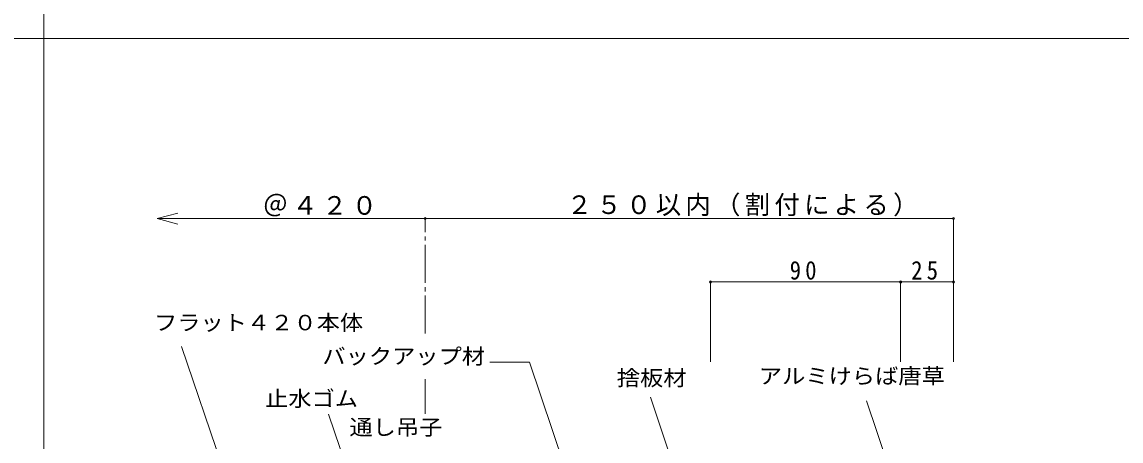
# Model space of a CAD drawing. Units: millimetres, scale not verified. Extents: x -1134 to 2079, y -804 to 1495.
# Drawn here: x -619 to -99, y 734 to 933 of the extents above; entities that cross this region are included whole.
import ezdxf
from ezdxf.enums import TextEntityAlignment as Align

# ---------------------------------------------------------------- set-up
doc = ezdxf.new("R2010")
doc.units = ezdxf.units.MM
doc.header["$LTSCALE"] = 2
doc.header["$PDMODE"] = 32
doc.header["$PDSIZE"] = 1
doc.linetypes.add('CHAIN2', pattern=[12, 9, -1, 1, -1])
doc.layers.add('4-0', color=7, linetype='Continuous', lineweight=18)
doc.styles.add('ＭＳ ゴシック', font='')
doc.styles.get('ＭＳ ゴシック').set_extended_font_data('MS Gothic')

msp = doc.modelspace()

# ---------------------------------------------------------------- linework, layer by layer
at = {"layer": '4-0', "color": 3}
for p, q in [((-608.486, 434.306), (-608.486, 1495.053)), ((-1134.116, 924.68), (442.773, 924.68))]:
    msp.add_line(p, q, dxfattribs=at)
at = {"layer": '4-0'}
for p, q in [((-554.81, 839.513), (-545.151, 842.102)), ((-178.022, 839.513), (-554.81, 839.513)), ((-554.81, 839.513), (-545.151, 836.925)), ((-178.022, 771.782), (-178.022, 839.513)), ((-178.022, 809.513), (-293.022, 809.513)), ((-293.022, 771.782), (-293.022, 809.513)), ((-203.022, 771.782), (-203.022, 809.513)), ((-519.034, 707.371), (-543.279, 779.031)), ((-397.379, 771.595), (-378.683, 771.595)), ((-352.183, 693.27), (-378.683, 771.595)), ((-294.935, 676.61), (-321.435, 754.935)), ((-203.021, 705.435), (-219.193, 753.233)), ((-459.301, 704.286), (-473.733, 746.941))]:
    msp.add_line(p, q, dxfattribs=at)
at = {"layer": '4-0', "linetype": 'CHAIN2'}
for p, q in [((-428.021, 785.068), (-428.021, 839.513)), ((-428.021, 747.16), (-428.021, 763.475))]:
    msp.add_line(p, q, dxfattribs=at)
at = {"layer": '4-0', "color": 3}
for p in [(-428.021, 839.513), (-178.022, 839.513), (-293.022, 809.513), (-203.022, 809.513), (-178.022, 809.513)]:
    msp.add_point(p, dxfattribs=at)

# ---------------------------------------------------------------- texts
at = {"layer": '4-0', "color": 2, "style": 'ＭＳ ゴシック', "width": 1.1}
for s, p in [('フラット４２０本体', (-556.356, 784.431)), ('バックアップ材', (-476.678, 768.511)), ('捨板材', (-337.341, 758.266)), ('アルミけらば唐草', (-270.114, 759.167)), ('止水ゴム', (-503.782, 748.466)), ('通し吊子', (-463.862, 734.915))]:
    msp.add_text(s, height=7.331, dxfattribs=at).set_placement(p, align=Align.BOTTOM_LEFT)
at = {"layer": '4-0', "color": 2, "char_height": 8.798, "attachment_point": 7, "style": 'ＭＳ ゴシック'}
for s, insert in [('\\T1.17;＠４２０', (-504.916, 840.513)), ('\\T1.17;２５０以内（割付による）', (-361.022, 840.513)), ('\\T1.36;\\W0.9;90', (-255.522, 810.513)), ('\\T1.36;\\W0.9;25', (-198.022, 810.513))]:
    msp.add_mtext(s, dxfattribs=dict(at, insert=insert))

doc.saveas('drawing.dxf')
